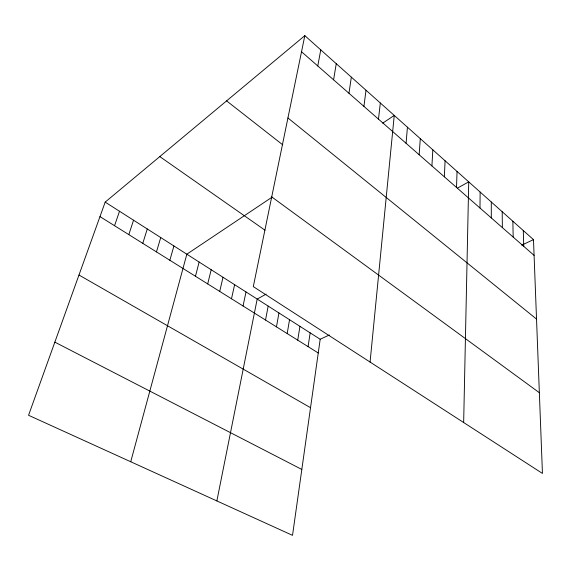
<?xml version="1.0" encoding="UTF-8"?>
<svg xmlns="http://www.w3.org/2000/svg" width="571" height="571" viewBox="0 0 571 571"><rect width="100%" height="100%" fill="white"/><g stroke="black" fill="none" stroke-linecap="round" stroke-linejoin="round"><path stroke-width="0.86" d="M479.983 208.008L480.14 192.049M463.659 422.526L468.727 181.864L457.414 188.137M456.522 187.466L457.043 171.443M444.374 176.824L445.08 160.772M431.919 165.925L432.832 149.845M419.157 154.748L420.285 138.653M406.081 143.292L407.43 127.183M370.072 362.057L394.247 115.421L382.741 123.122M378.48 119.132L380.315 102.994M363.92 106.377L366.018 90.239M329.339 334.984L320.188 339.26L292.523 535.348L28.55 415.274L105.185 202.12L304.828 35.652L533.485 239.634L542.45 473.43L253.303 286.606L304.828 35.652M348.96 93.28L351.336 77.142M308.083 346.626L310.153 332.857M297.734 340.159L299.932 326.341M333.585 79.819L336.255 63.688M287.192 333.578L289.54 319.703M276.457 326.869L278.948 312.951M317.776 65.972L320.759 49.863M265.529 320.046L268.17 306.077M216.866 500.931L257.193 299.076L266.15 294.115M243.053 305.999L246.015 291.945M231.491 298.776L234.624 284.679M219.714 291.417L223.011 277.278M207.708 283.915L211.184 269.726M195.46 276.271L199.129 262.039M130.73 461.753L186.838 254.195L271.924 197.266M169.851 260.269L173.919 245.958M156.461 251.904L160.736 237.55M142.779 243.353L147.275 228.964M128.818 234.631L133.543 220.206M114.55 225.716L119.51 211.256M521.701 245.137L533.485 239.634M54.845 342.143L301.823 469.441M78.976 275.022L310.531 407.701M99.975 216.609L318.254 352.978M105.185 202.12L320.188 339.26M159.794 156.59L265.001 230.192M271.725 196.902L539.352 392.705M226.594 100.881L282.773 144.848M287.927 117.954L536.533 319.082M301.524 51.74L534.085 255.387M523.286 230.534L523.75 246.337M512.858 221.234L513.179 237.079M502.195 211.727L502.366 227.608M491.296 201.998L491.303 217.922"/></g></svg>
